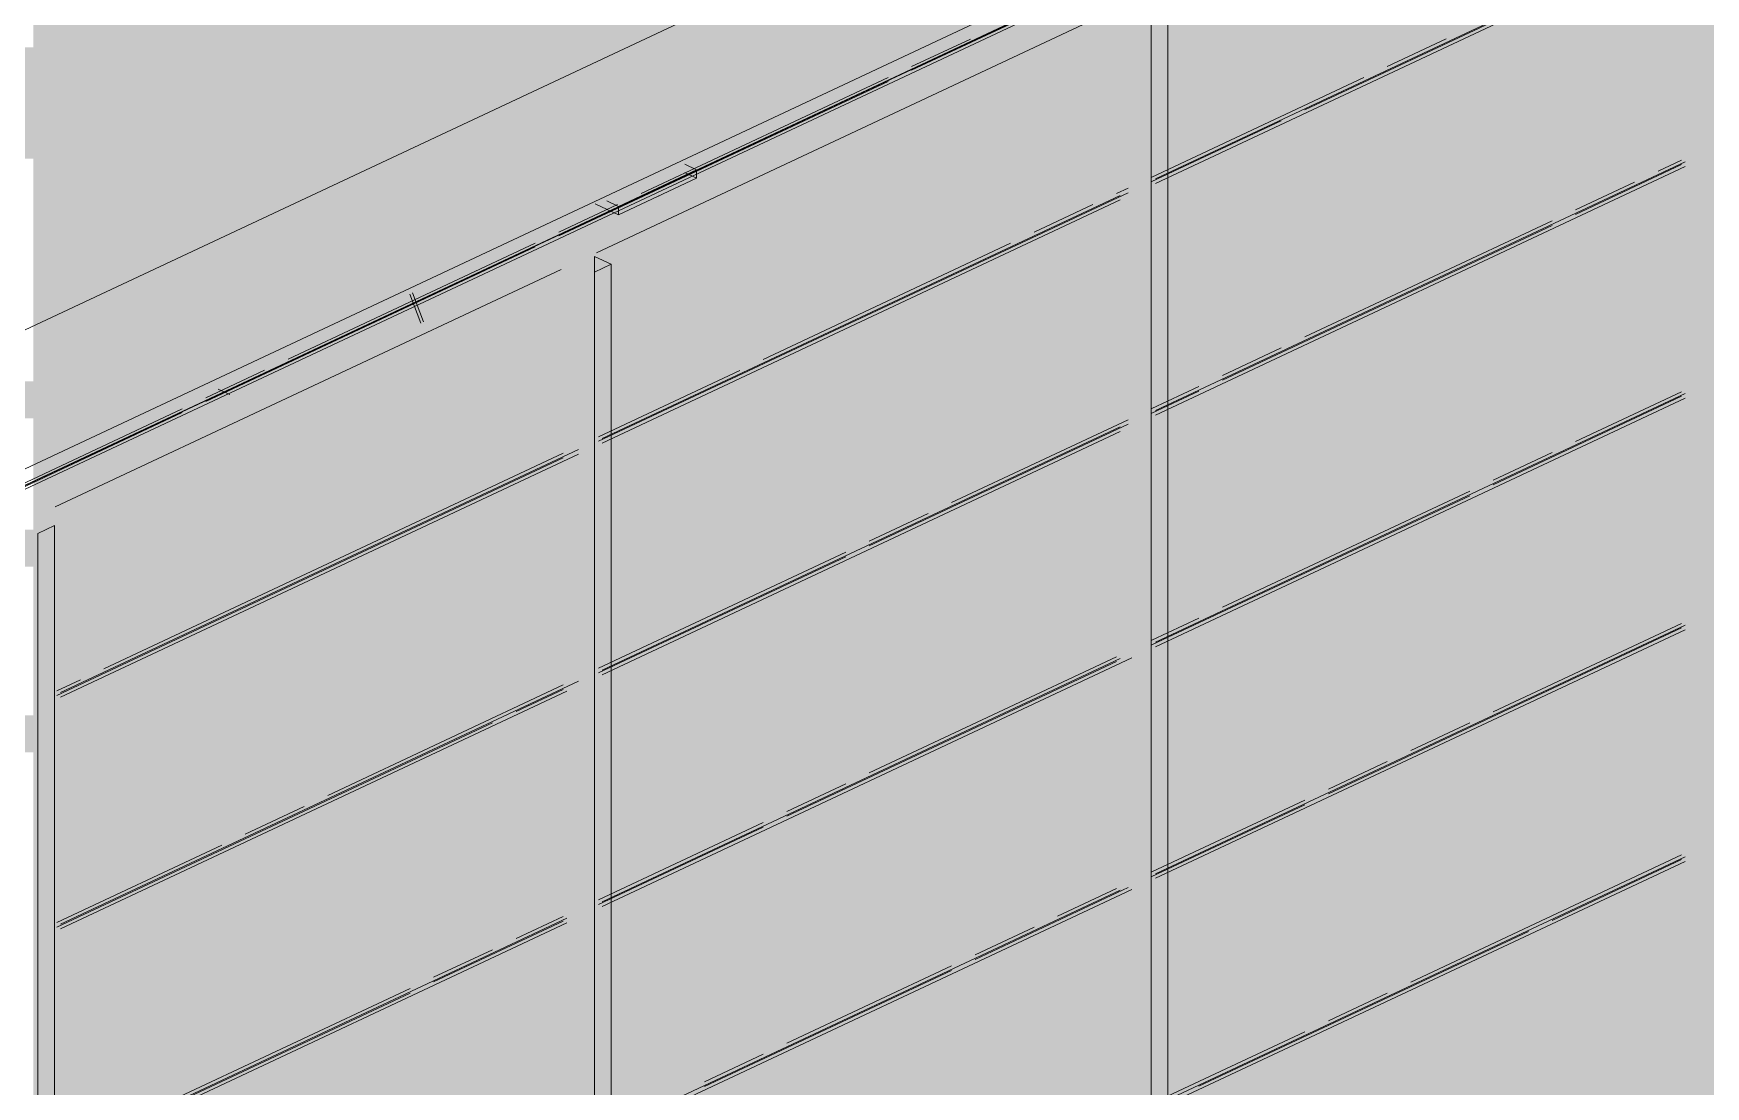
# Model space of a CAD drawing. Header units: millimetres. Extents: x 5 to 1315, y 5 to 292.
# Drawn here: x 1124.16 to 1131.67, y 223.66 to 228.4 of the extents above; entities that cross this region are included whole.
import ezdxf

# ---------------------------------------------------------------- set-up
doc = ezdxf.new("R2010")
doc.units = ezdxf.units.MM
doc.layers.add('EXISTING', color=7, linetype='Continuous')
doc.layers.add('IMAGES', color=7, linetype='Continuous')

# ---------------------------------------------------------------- blocks, each defined once
blk = doc.blocks.new('SHEET_03')
at = {"layer": 'EXISTING', "color": 250, "lineweight": 9}
for p, q in [((219.1266, 224.7204), (254.632, 241.3892)), ((254.632, 240.7647), (219.1266, 224.096)), ((219.3447, 224.1234), (253.6348, 240.2216)), ((219.3447, 224.1067), (253.6348, 240.205)), ((219.1266, 224.096), (240.6299, 234.1911)), ((228.102, 228.2306), (230.7966, 229.4956)), ((229.7723, 229.021), (222.1456, 225.4404)), ((229.1972, 227.7434), (231.5764, 228.8604)), ((229.1972, 227.7226), (231.5764, 228.8396)), ((229.8679, 228.0531), (231.3483, 228.7481)), ((229.0665, 228.5277), (226.6873, 227.4107)), ((229.1782, 211.9168), (229.1782, 228.5684)), ((229.2532, 211.8816), (229.2532, 228.5332)), ((229.1782, 228.4979), (229.1782, 211.8464)), ((228.3662, 228.3712), (228.102, 228.2472)), ((230.5023, 228.3718), (230.238, 228.2477)), ((226.5169, 227.4864), (227.9963, 228.181)), ((227.9963, 228.1976), (226.8868, 227.6767)), ((230.1322, 228.198), (229.1805, 227.7512)), ((229.1805, 227.7304), (229.7621, 228.0035)), ((226.7861, 227.619), (227.1362, 227.7834)), ((227.1362, 227.7834), (227.0833, 227.8082)), ((227.0833, 227.7708), (227.1362, 227.7459)), ((227.1362, 227.7459), (227.1362, 227.7834)), ((229.1972, 226.7027), (231.5764, 227.8197)), ((229.1972, 226.6819), (231.5764, 227.7989)), ((231.0839, 227.5833), (231.5598, 227.8067)), ((231.5598, 227.8275), (231.454, 227.7778)), ((226.6956, 226.5638), (229.0748, 227.6808)), ((227.1362, 227.7459), (226.7861, 227.5816)), ((229.0748, 227.7016), (229.0219, 227.6768)), ((231.3483, 227.7282), (231.0839, 227.6041)), ((226.7811, 227.6271), (226.5169, 227.5031)), ((226.7861, 227.5816), (226.6803, 227.6313)), ((226.7123, 226.5768), (229.0386, 227.6689)), ((226.7123, 226.556), (229.0386, 227.6481)), ((226.7332, 227.6439), (226.7861, 227.619)), ((226.7861, 227.619), (226.7861, 227.5816)), ((226.9545, 227.6606), (226.9678, 227.6669)), ((228.9162, 227.6271), (228.6518, 227.503)), ((229.4978, 226.8386), (230.9782, 227.5336)), ((230.9782, 227.5545), (229.8679, 227.0332)), ((226.4113, 227.4535), (225.3017, 226.9326)), ((228.5461, 227.4534), (227.4358, 226.9321)), ((224.9319, 226.7423), (226.4113, 227.4368)), ((226.7528, 227.3593), (226.6778, 227.3945)), ((226.6778, 210.743), (226.6778, 227.3945)), ((226.5286, 227.3362), (224.2552, 226.2689)), ((226.6778, 227.3241), (226.7528, 227.3593)), ((226.6778, 227.3241), (226.6778, 210.6726)), ((226.7528, 210.7078), (226.7528, 227.3593)), ((225.8612, 227.231), (225.9106, 227.1009)), ((225.8972, 227.0946), (225.8478, 227.2247)), ((229.7621, 226.9836), (229.4978, 226.8594)), ((225.196, 226.883), (224.9319, 226.7589)), ((227.3301, 226.8825), (226.6956, 226.5846)), ((225.0404, 226.7735), (224.9875, 226.7983)), ((229.392, 226.8098), (229.1805, 226.7105)), ((229.1805, 226.6897), (229.392, 226.789)), ((229.1972, 225.662), (231.5764, 226.7789)), ((231.5598, 226.7868), (231.0839, 226.5634)), ((224.8262, 226.7093), (223.7167, 226.1884)), ((229.1972, 225.6412), (231.5764, 226.7581)), ((230.7138, 226.3688), (231.5598, 226.766)), ((223.3468, 225.9981), (224.8262, 226.6927)), ((226.7123, 225.5361), (229.0386, 226.6282)), ((227.9116, 226.094), (229.0748, 226.6401)), ((229.0748, 226.6609), (228.2817, 226.2885)), ((226.7123, 225.5153), (229.0386, 226.6074)), ((224.2635, 225.422), (226.537, 226.4893)), ((224.2802, 225.435), (226.6065, 226.5272)), ((224.2802, 225.4142), (226.6065, 226.5063)), ((226.537, 226.5102), (224.475, 225.5421)), ((230.9782, 226.5137), (230.7138, 226.3896)), ((230.6081, 226.34), (229.4978, 225.8187)), ((229.1805, 225.649), (230.6081, 226.3192)), ((224.1774, 226.1502), (224.2524, 226.1854)), ((224.2524, 209.5339), (224.2524, 226.1854)), ((228.176, 226.2389), (227.9116, 226.1148)), ((224.1774, 226.1502), (224.1774, 209.4987)), ((227.8059, 226.0652), (226.6956, 225.5439)), ((226.6956, 225.5231), (227.8059, 226.0443)), ((229.392, 225.7691), (229.1805, 225.6698)), ((229.1972, 224.6213), (231.5764, 225.7382)), ((231.5598, 225.746), (230.7138, 225.3489)), ((229.1972, 224.6004), (231.5764, 225.7174)), ((229.9736, 224.9806), (231.5598, 225.7252)), ((226.7123, 224.4745), (229.0915, 225.5915)), ((226.7123, 224.4954), (229.0386, 225.5875)), ((229.0219, 225.5953), (227.9116, 225.0741)), ((227.5415, 224.8795), (229.0219, 225.5745)), ((224.3693, 225.4925), (224.2635, 225.4428)), ((224.2802, 224.3943), (226.6065, 225.4864)), ((224.2802, 224.3735), (226.5536, 225.4408)), ((226.537, 225.4694), (225.4796, 224.973)), ((226.3255, 225.3493), (226.537, 225.4486)), ((224.2635, 224.3813), (226.2198, 225.2997)), ((230.6081, 225.2993), (230.3437, 225.1752)), ((230.238, 225.1255), (229.9736, 225.0014)), ((227.8059, 225.0244), (227.5415, 224.9003)), ((225.3738, 224.9234), (225.1095, 224.7993)), ((229.8679, 224.9518), (229.1805, 224.6291)), ((229.1805, 224.6083), (229.8679, 224.9309)), ((227.4358, 224.8507), (226.6956, 224.5032)), ((226.6956, 224.4824), (227.4358, 224.8299)), ((225.0037, 224.7496), (224.2635, 224.4021)), ((229.1972, 223.5805), (231.5764, 224.6975)), ((229.1972, 223.5597), (231.5764, 224.6767)), ((231.5598, 224.7053), (230.3437, 224.1344)), ((230.9782, 224.4115), (231.5598, 224.6845)), ((226.7123, 223.4338), (229.0915, 224.5508)), ((226.7123, 223.4546), (229.0386, 224.5468)), ((228.3875, 224.2359), (229.0748, 224.5586)), ((229.0219, 224.5546), (228.7576, 224.4305)), ((224.2802, 223.3536), (226.5536, 224.4209)), ((224.2802, 223.3327), (226.5536, 224.4001)), ((225.9554, 224.1349), (226.537, 224.4079)), ((226.537, 224.4287), (226.3255, 224.3294)), ((228.6518, 224.3809), (228.3875, 224.2568)), ((229.392, 223.6668), (230.8724, 224.3618)), ((226.2198, 224.2798), (225.9554, 224.1557)), ((227.1714, 223.665), (228.2817, 224.1863)), ((228.2817, 224.2071), (227.5415, 223.8596)), ((224.3693, 223.3902), (225.8497, 224.0852)), ((225.8497, 224.106), (224.7394, 223.5848)), ((230.238, 224.0848), (229.9736, 223.9607)), ((229.8679, 223.911), (229.1805, 223.5884)), ((227.4358, 223.81), (227.1714, 223.6859))]:
    blk.add_line(p, q, dxfattribs=at)
at = {"layer": 'IMAGES', "color": 7}
for points in [[(231.6562, 224.8333), (231.8228, 224.8333), (231.6562, 229.6667), (231.8228, 229.6667)], [(224.1576, 228.3333), (225.8239, 228.3333), (224.1576, 228.5), (225.8239, 228.5)], [(225.8239, 228.3333), (225.9906, 228.3333), (225.8239, 228.5), (225.9906, 228.5)], [(225.9906, 228.3333), (226.1572, 228.3333), (225.9906, 228.5), (226.1572, 228.5)], [(226.1572, 228.3333), (226.8238, 228.3333), (226.1572, 228.5), (226.8238, 228.5)], [(226.8238, 228.3333), (226.9904, 228.3333), (226.8238, 228.5), (226.9904, 228.5)], [(226.9904, 228.3333), (227.4903, 228.3333), (226.9904, 228.5), (227.4903, 228.5)], [(227.4903, 228.3333), (228.1568, 228.3333), (227.4903, 228.5), (228.1568, 228.5)], [(228.1568, 228.3333), (228.3235, 228.3333), (228.1568, 228.5), (228.3235, 228.5)], [(228.3235, 228.3333), (228.4901, 228.3333), (228.3235, 228.5), (228.4901, 228.5)], [(228.4901, 228.3333), (228.99, 228.3333), (228.4901, 228.5), (228.99, 228.5)], [(228.99, 227.6667), (229.1567, 227.6667), (228.99, 228.5), (229.1567, 228.5)], [(229.1567, 226.6667), (229.3233, 226.6667), (229.1567, 228.5), (229.3233, 228.5)], [(229.3233, 228.3333), (230.6564, 228.3333), (229.3233, 228.5), (230.6564, 228.5)], [(230.6564, 228.3333), (231.1563, 228.3333), (230.6564, 228.5), (231.1563, 228.5)], [(231.1563, 228.3333), (231.6562, 228.3333), (231.1563, 228.5), (231.6562, 228.5)], [(223.6577, 228.1667), (225.4907, 228.1667), (223.6577, 228.3333), (225.4907, 228.3333)], [(225.4907, 228.1667), (225.6573, 228.1667), (225.4907, 228.3333), (225.6573, 228.3333)], [(225.6573, 228.1667), (225.8239, 228.1667), (225.6573, 228.3333), (225.8239, 228.3333)], [(225.8239, 228.1667), (226.1572, 228.1667), (225.8239, 228.3333), (226.1572, 228.3333)], [(226.1572, 228.1667), (226.3239, 228.1667), (226.1572, 228.3333), (226.3239, 228.3333)], [(226.3239, 228.1667), (226.4905, 228.1667), (226.3239, 228.3333), (226.4905, 228.3333)], [(226.4905, 228.1667), (226.6571, 228.1667), (226.4905, 228.3333), (226.6571, 228.3333)], [(226.6571, 228.1667), (227.157, 228.1667), (226.6571, 228.3333), (227.157, 228.3333)], [(227.157, 228.1667), (227.8236, 228.1667), (227.157, 228.3333), (227.8236, 228.3333)], [(227.8236, 228.1667), (227.9902, 228.1667), (227.8236, 228.3333), (227.9902, 228.3333)], [(227.9902, 228.1667), (228.1568, 228.1667), (227.9902, 228.3333), (228.1568, 228.3333)], [(228.1568, 228.1667), (228.6568, 228.1667), (228.1568, 228.3333), (228.6568, 228.3333)], [(228.6568, 228.1667), (228.8234, 228.1667), (228.6568, 228.3333), (228.8234, 228.3333)], [(228.8234, 228.1667), (228.99, 228.1667), (228.8234, 228.3333), (228.99, 228.3333)], [(229.3233, 228.1667), (230.1565, 228.1667), (229.3233, 228.3333), (230.1565, 228.3333)], [(230.1565, 228.1667), (230.6564, 228.1667), (230.1565, 228.3333), (230.6564, 228.3333)], [(230.6564, 228.1667), (231.6562, 228.1667), (230.6564, 228.3333), (231.6562, 228.3333)], [(223.3244, 228), (224.6575, 228), (223.3244, 228.1667), (224.6575, 228.1667)], [(224.6575, 228), (224.8241, 228), (224.6575, 228.1667), (224.8241, 228.1667)], [(224.8241, 228), (224.9908, 228), (224.8241, 228.1667), (224.9908, 228.1667)], [(224.9908, 228), (225.1574, 228), (224.9908, 228.1667), (225.1574, 228.1667)], [(225.1574, 228), (225.324, 228), (225.1574, 228.1667), (225.324, 228.1667)], [(225.324, 228), (225.4907, 228), (225.324, 228.1667), (225.4907, 228.1667)], [(225.4907, 228), (225.8239, 228), (225.4907, 228.1667), (225.8239, 228.1667)], [(225.8239, 228), (225.9906, 228), (225.8239, 228.1667), (225.9906, 228.1667)], [(225.9906, 228), (226.1572, 228), (225.9906, 228.1667), (226.1572, 228.1667)], [(226.1572, 228), (226.3239, 228), (226.1572, 228.1667), (226.3239, 228.1667)], [(226.3239, 228), (226.4905, 228), (226.3239, 228.1667), (226.4905, 228.1667)], [(226.4905, 228), (226.6571, 228), (226.4905, 228.1667), (226.6571, 228.1667)], [(226.6571, 228), (226.8238, 228), (226.6571, 228.1667), (226.8238, 228.1667)], [(226.8238, 228), (227.3237, 228), (226.8238, 228.1667), (227.3237, 228.1667)], [(227.3237, 228), (227.4903, 228), (227.3237, 228.1667), (227.4903, 228.1667)], [(227.4903, 228), (227.6569, 228), (227.4903, 228.1667), (227.6569, 228.1667)], [(227.6569, 228), (227.8236, 228), (227.6569, 228.1667), (227.8236, 228.1667)], [(227.8236, 228), (227.9902, 228), (227.8236, 228.1667), (227.9902, 228.1667)], [(227.9902, 228), (228.3235, 228), (227.9902, 228.1667), (228.3235, 228.1667)], [(228.3235, 228), (228.4901, 228), (228.3235, 228.1667), (228.4901, 228.1667)], [(228.4901, 228), (228.99, 228), (228.4901, 228.1667), (228.99, 228.1667)], [(229.3233, 228), (229.8232, 228), (229.3233, 228.1667), (229.8232, 228.1667)], [(229.8232, 228), (230.4897, 228), (229.8232, 228.1667), (230.4897, 228.1667)], [(230.4897, 228), (231.6562, 228), (230.4897, 228.1667), (231.6562, 228.1667)], [(223.1578, 227.8333), (224.3242, 227.8333), (223.1578, 228), (224.3242, 228)], [(224.3242, 227.8333), (224.4909, 227.8333), (224.3242, 228), (224.4909, 228)], [(224.4909, 227.8333), (224.6575, 227.8333), (224.4909, 228), (224.6575, 228)], [(224.6575, 227.8333), (224.8241, 227.8333), (224.6575, 228), (224.8241, 228)], [(224.8241, 227.8333), (224.9908, 227.8333), (224.8241, 228), (224.9908, 228)], [(224.9908, 227.8333), (225.1574, 227.8333), (224.9908, 228), (225.1574, 228)], [(225.1574, 227.8333), (225.4907, 227.8333), (225.1574, 228), (225.4907, 228)], [(225.4907, 227.8333), (225.6573, 227.8333), (225.4907, 228), (225.6573, 228)], [(225.6573, 227.8333), (225.8239, 227.8333), (225.6573, 228), (225.8239, 228)], [(225.8239, 227.8333), (225.9906, 227.8333), (225.8239, 228), (225.9906, 228)], [(225.9906, 227.8333), (226.1572, 227.8333), (225.9906, 228), (226.1572, 228)], [(226.1572, 227.8333), (226.3239, 227.8333), (226.1572, 228), (226.3239, 228)], [(226.3239, 227.8333), (226.4905, 227.8333), (226.3239, 228), (226.4905, 228)], [(226.4905, 227.8333), (226.9904, 227.8333), (226.4905, 228), (226.9904, 228)], [(226.9904, 227.8333), (227.157, 227.8333), (226.9904, 228), (227.157, 228)], [(227.157, 227.8333), (227.3237, 227.8333), (227.157, 228), (227.3237, 228)], [(227.3237, 227.8333), (227.4903, 227.8333), (227.3237, 228), (227.4903, 228)], [(227.4903, 227.8333), (227.6569, 227.8333), (227.4903, 228), (227.6569, 228)], [(227.6569, 227.8333), (228.1568, 227.8333), (227.6569, 228), (228.1568, 228)], [(228.1568, 227.8333), (228.3235, 227.8333), (228.1568, 228), (228.3235, 228)], [(228.3235, 227.8333), (228.99, 227.8333), (228.3235, 228), (228.99, 228)], [(229.3233, 227.8333), (229.4899, 227.8333), (229.3233, 228), (229.4899, 228)], [(229.4899, 227.8333), (229.9898, 227.8333), (229.4899, 228), (229.9898, 228)], [(229.9898, 227.8333), (231.6562, 227.8333), (229.9898, 228), (231.6562, 228)], [(224.1576, 227.6667), (224.3242, 227.6667), (224.1576, 227.8333), (224.3242, 227.8333)], [(224.3242, 227.6667), (224.4909, 227.6667), (224.3242, 227.8333), (224.4909, 227.8333)], [(224.4909, 227.6667), (224.6575, 227.6667), (224.4909, 227.8333), (224.6575, 227.8333)], [(224.6575, 227.6667), (224.8241, 227.6667), (224.6575, 227.8333), (224.8241, 227.8333)], [(224.8241, 227.6667), (225.1574, 227.6667), (224.8241, 227.8333), (225.1574, 227.8333)], [(225.1574, 227.6667), (225.324, 227.6667), (225.1574, 227.8333), (225.324, 227.8333)], [(225.324, 227.6667), (225.4907, 227.6667), (225.324, 227.8333), (225.4907, 227.8333)], [(225.4907, 227.6667), (225.6573, 227.6667), (225.4907, 227.8333), (225.6573, 227.8333)], [(225.6573, 227.6667), (225.9906, 227.6667), (225.6573, 227.8333), (225.9906, 227.8333)], [(225.9906, 227.6667), (226.1572, 227.6667), (225.9906, 227.8333), (226.1572, 227.8333)], [(226.1572, 227.6667), (226.6571, 227.6667), (226.1572, 227.8333), (226.6571, 227.8333)], [(226.6571, 227.6667), (226.8238, 227.6667), (226.6571, 227.8333), (226.8238, 227.8333)], [(226.8238, 227.6667), (226.9904, 227.6667), (226.8238, 227.8333), (226.9904, 227.8333)], [(226.9904, 227.6667), (227.3237, 227.6667), (226.9904, 227.8333), (227.3237, 227.8333)], [(227.3237, 227.6667), (227.8236, 227.6667), (227.3237, 227.8333), (227.8236, 227.8333)], [(227.8236, 227.6667), (228.99, 227.6667), (227.8236, 227.8333), (228.99, 227.8333)], [(229.3233, 227.6667), (229.6566, 227.6667), (229.3233, 227.8333), (229.6566, 227.8333)], [(229.6566, 227.6667), (231.1563, 227.6667), (229.6566, 227.8333), (231.1563, 227.8333)], [(231.1563, 227.6667), (231.6562, 227.6667), (231.1563, 227.8333), (231.6562, 227.8333)], [(224.1576, 227.5), (224.4909, 227.5), (224.1576, 227.6667), (224.4909, 227.6667)], [(224.4909, 227.5), (224.8241, 227.5), (224.4909, 227.6667), (224.8241, 227.6667)], [(224.8241, 227.5), (224.9908, 227.5), (224.8241, 227.6667), (224.9908, 227.6667)], [(224.9908, 227.5), (225.1574, 227.5), (224.9908, 227.6667), (225.1574, 227.6667)], [(225.1574, 227.5), (225.4907, 227.5), (225.1574, 227.6667), (225.4907, 227.6667)], [(225.4907, 227.5), (225.8239, 227.5), (225.4907, 227.6667), (225.8239, 227.6667)], [(225.8239, 227.5), (226.3239, 227.5), (225.8239, 227.6667), (226.3239, 227.6667)], [(226.3239, 227.5), (226.4905, 227.5), (226.3239, 227.6667), (226.4905, 227.6667)], [(226.4905, 227.5), (226.6571, 227.5), (226.4905, 227.6667), (226.6571, 227.6667)], [(226.6571, 227.5), (226.8238, 227.5), (226.6571, 227.6667), (226.8238, 227.6667)], [(226.8238, 227.5), (227.157, 227.5), (226.8238, 227.6667), (227.157, 227.6667)], [(227.157, 227.5), (227.4903, 227.5), (227.157, 227.6667), (227.4903, 227.6667)], [(227.4903, 227.5), (228.6568, 227.5), (227.4903, 227.6667), (228.6568, 227.6667)], [(228.6568, 227.5), (229.1567, 227.5), (228.6568, 227.6667), (229.1567, 227.6667)], [(229.3233, 227.5), (230.823, 227.5), (229.3233, 227.6667), (230.823, 227.6667)], [(230.823, 227.5), (231.6562, 227.5), (230.823, 227.6667), (231.6562, 227.6667)], [(224.1576, 227.3333), (224.3242, 227.3333), (224.1576, 227.5), (224.3242, 227.5)], [(224.3242, 227.3333), (224.4909, 227.3333), (224.3242, 227.5), (224.4909, 227.5)], [(224.4909, 227.3333), (224.6575, 227.3333), (224.4909, 227.5), (224.6575, 227.5)], [(224.6575, 227.3333), (224.8241, 227.3333), (224.6575, 227.5), (224.8241, 227.5)], [(224.8241, 227.3333), (225.1574, 227.3333), (224.8241, 227.5), (225.1574, 227.5)], [(225.1574, 227.3333), (225.4907, 227.3333), (225.1574, 227.5), (225.4907, 227.5)], [(225.4907, 227.3333), (225.8239, 227.3333), (225.4907, 227.5), (225.8239, 227.5)], [(225.8239, 227.3333), (226.1572, 227.3333), (225.8239, 227.5), (226.1572, 227.5)], [(226.1572, 227.3333), (226.3239, 227.3333), (226.1572, 227.5), (226.3239, 227.5)], [(226.3239, 227.3333), (226.6571, 227.3333), (226.3239, 227.5), (226.6571, 227.5)], [(226.6571, 227.3333), (226.8238, 227.3333), (226.6571, 227.5), (226.8238, 227.5)], [(226.8238, 227.3333), (227.157, 227.3333), (226.8238, 227.5), (227.157, 227.5)], [(227.157, 227.3333), (228.3235, 227.3333), (227.157, 227.5), (228.3235, 227.5)], [(228.3235, 227.3333), (229.1567, 227.3333), (228.3235, 227.5), (229.1567, 227.5)], [(229.3233, 227.3333), (230.4897, 227.3333), (229.3233, 227.5), (230.4897, 227.5)], [(230.4897, 227.3333), (231.1563, 227.3333), (230.4897, 227.5), (231.1563, 227.5)], [(231.1563, 227.3333), (231.3229, 227.3333), (231.1563, 227.5), (231.3229, 227.5)], [(231.3229, 227.3333), (231.4896, 227.3333), (231.3229, 227.5), (231.4896, 227.5)], [(231.4896, 227.3333), (231.6562, 227.3333), (231.4896, 227.5), (231.6562, 227.5)], [(224.1576, 227.1667), (224.3242, 227.1667), (224.1576, 227.3333), (224.3242, 227.3333)], [(224.3242, 227.1667), (224.4909, 227.1667), (224.3242, 227.3333), (224.4909, 227.3333)], [(224.4909, 227.1667), (224.8241, 227.1667), (224.4909, 227.3333), (224.8241, 227.3333)], [(224.8241, 227.1667), (225.1574, 227.1667), (224.8241, 227.3333), (225.1574, 227.3333)], [(225.1574, 227.1667), (225.6573, 227.1667), (225.1574, 227.3333), (225.6573, 227.3333)], [(225.6573, 227.1667), (225.8239, 227.1667), (225.6573, 227.3333), (225.8239, 227.3333)], [(225.8239, 227.1667), (225.9906, 227.1667), (225.8239, 227.3333), (225.9906, 227.3333)], [(225.9906, 227.1667), (226.3239, 227.1667), (225.9906, 227.3333), (226.3239, 227.3333)], [(226.3239, 227.1667), (226.4905, 227.1667), (226.3239, 227.3333), (226.4905, 227.3333)], [(226.4905, 227.1667), (226.8238, 227.1667), (226.4905, 227.3333), (226.8238, 227.3333)], [(226.8238, 227.1667), (227.9902, 227.1667), (226.8238, 227.3333), (227.9902, 227.3333)], [(227.9902, 227.1667), (228.6568, 227.1667), (227.9902, 227.3333), (228.6568, 227.3333)], [(228.6568, 227.1667), (228.99, 227.1667), (228.6568, 227.3333), (228.99, 227.3333)], [(228.99, 226.6667), (229.1567, 226.6667), (228.99, 227.3333), (229.1567, 227.3333)], [(229.3233, 227.1667), (230.1565, 227.1667), (229.3233, 227.3333), (230.1565, 227.3333)], [(230.1565, 227.1667), (230.823, 227.1667), (230.1565, 227.3333), (230.823, 227.3333)], [(230.823, 227.1667), (231.6562, 227.1667), (230.823, 227.3333), (231.6562, 227.3333)], [(224.1576, 227), (224.3242, 227), (224.1576, 227.1667), (224.3242, 227.1667)], [(224.3242, 227), (224.4909, 227), (224.3242, 227.1667), (224.4909, 227.1667)], [(224.4909, 227), (224.6575, 227), (224.4909, 227.1667), (224.6575, 227.1667)], [(224.6575, 227), (225.1574, 227), (224.6575, 227.1667), (225.1574, 227.1667)], [(225.1574, 227), (225.4907, 227), (225.1574, 227.1667), (225.4907, 227.1667)], [(225.4907, 227), (225.6573, 227), (225.4907, 227.1667), (225.6573, 227.1667)], [(225.6573, 227), (225.8239, 227), (225.6573, 227.1667), (225.8239, 227.1667)], [(225.8239, 227), (226.1572, 227), (225.8239, 227.1667), (226.1572, 227.1667)], [(226.1572, 227), (226.3239, 227), (226.1572, 227.1667), (226.3239, 227.1667)], [(226.3239, 227), (226.6571, 227), (226.3239, 227.1667), (226.6571, 227.1667)], [(226.6571, 223.3333), (226.8238, 223.3333), (226.6571, 227.1667), (226.8238, 227.1667)], [(226.8238, 227), (227.6569, 227), (226.8238, 227.1667), (227.6569, 227.1667)], [(227.6569, 227), (228.3235, 227), (227.6569, 227.1667), (228.3235, 227.1667)], [(228.3235, 227), (228.99, 227), (228.3235, 227.1667), (228.99, 227.1667)], [(229.3233, 227), (229.9898, 227), (229.3233, 227.1667), (229.9898, 227.1667)], [(229.9898, 227), (230.1565, 227), (229.9898, 227.1667), (230.1565, 227.1667)], [(230.1565, 227), (230.3231, 227), (230.1565, 227.1667), (230.3231, 227.1667)], [(230.3231, 227), (230.4897, 227), (230.3231, 227.1667), (230.4897, 227.1667)], [(230.4897, 227), (231.6562, 227), (230.4897, 227.1667), (231.6562, 227.1667)], [(224.1576, 226.8333), (224.3242, 226.8333), (224.1576, 227), (224.3242, 227)], [(224.3242, 226.8333), (224.8241, 226.8333), (224.3242, 227), (224.8241, 227)], [(224.8241, 226.8333), (225.1574, 226.8333), (224.8241, 227), (225.1574, 227)], [(225.1574, 226.8333), (225.324, 226.8333), (225.1574, 227), (225.324, 227)], [(225.324, 226.8333), (225.8239, 226.8333), (225.324, 227), (225.8239, 227)], [(225.8239, 226.8333), (225.9906, 226.8333), (225.8239, 227), (225.9906, 227)], [(225.9906, 226.8333), (226.4905, 226.8333), (225.9906, 227), (226.4905, 227)], [(226.4905, 226.3333), (226.6571, 226.3333), (226.4905, 227), (226.6571, 227)], [(226.8238, 226.8333), (227.157, 226.8333), (226.8238, 227), (227.157, 227)], [(227.157, 226.8333), (227.9902, 226.8333), (227.157, 227), (227.9902, 227)], [(227.9902, 226.8333), (228.99, 226.8333), (227.9902, 227), (228.99, 227)], [(229.3233, 226.8333), (229.4899, 226.8333), (229.3233, 227), (229.4899, 227)], [(229.4899, 226.8333), (230.1565, 226.8333), (229.4899, 227), (230.1565, 227)], [(230.1565, 226.8333), (231.6562, 226.8333), (230.1565, 227), (231.6562, 227)], [(223.991, 226.6667), (224.4909, 226.6667), (223.991, 226.8333), (224.4909, 226.8333)], [(224.4909, 226.6667), (224.6575, 226.6667), (224.4909, 226.8333), (224.6575, 226.8333)], [(224.6575, 226.6667), (224.8241, 226.6667), (224.6575, 226.8333), (224.8241, 226.8333)], [(224.8241, 226.6667), (224.9908, 226.6667), (224.8241, 226.8333), (224.9908, 226.8333)], [(224.9908, 226.6667), (225.4907, 226.6667), (224.9908, 226.8333), (225.4907, 226.8333)], [(225.4907, 226.6667), (225.6573, 226.6667), (225.4907, 226.8333), (225.6573, 226.8333)], [(225.6573, 226.6667), (226.4905, 226.6667), (225.6573, 226.8333), (226.4905, 226.8333)], [(226.8238, 226.5), (227.157, 226.5), (226.8238, 226.8333), (227.157, 226.8333)], [(227.157, 226.6667), (227.3237, 226.6667), (227.157, 226.8333), (227.3237, 226.8333)], [(227.3237, 226.6667), (227.4903, 226.6667), (227.3237, 226.8333), (227.4903, 226.8333)], [(227.4903, 226.6667), (228.99, 226.6667), (227.4903, 226.8333), (228.99, 226.8333)], [(229.3233, 226.6667), (229.8232, 226.6667), (229.3233, 226.8333), (229.8232, 226.8333)], [(229.8232, 226.6667), (231.4896, 226.6667), (229.8232, 226.8333), (231.4896, 226.8333)], [(231.4896, 226.6667), (231.6562, 226.6667), (231.4896, 226.8333), (231.6562, 226.8333)], [(224.1576, 226.5), (224.3242, 226.5), (224.1576, 226.6667), (224.3242, 226.6667)], [(224.3242, 226.5), (224.4909, 226.5), (224.3242, 226.6667), (224.4909, 226.6667)], [(224.4909, 226.5), (224.6575, 226.5), (224.4909, 226.6667), (224.6575, 226.6667)], [(224.6575, 226.5), (224.8241, 226.5), (224.6575, 226.6667), (224.8241, 226.6667)], [(224.8241, 226.5), (225.1574, 226.5), (224.8241, 226.6667), (225.1574, 226.6667)], [(225.1574, 226.5), (225.324, 226.5), (225.1574, 226.6667), (225.324, 226.6667)], [(225.324, 226.5), (226.4905, 226.5), (225.324, 226.6667), (226.4905, 226.6667)], [(227.157, 226.5), (228.8234, 226.5), (227.157, 226.6667), (228.8234, 226.6667)], [(228.8234, 226.5), (228.99, 226.5), (228.8234, 226.6667), (228.99, 226.6667)], [(228.99, 226.5), (229.3233, 226.5), (228.99, 226.6667), (229.3233, 226.6667)], [(229.3233, 226.5), (231.1563, 226.5), (229.3233, 226.6667), (231.1563, 226.6667)], [(231.1563, 226.5), (231.6562, 226.5), (231.1563, 226.6667), (231.6562, 226.6667)], [(224.1576, 226.3333), (224.3242, 226.3333), (224.1576, 226.5), (224.3242, 226.5)], [(224.3242, 226.3333), (224.4909, 226.3333), (224.3242, 226.5), (224.4909, 226.5)], [(224.4909, 226.3333), (224.8241, 226.3333), (224.4909, 226.5), (224.8241, 226.5)], [(224.8241, 226.3333), (226.3239, 226.3333), (224.8241, 226.5), (226.3239, 226.5)], [(226.3239, 226.3333), (226.4905, 226.3333), (226.3239, 226.5), (226.4905, 226.5)], [(226.8238, 226.3333), (228.4901, 226.3333), (226.8238, 226.5), (228.4901, 226.5)], [(228.4901, 226.3333), (229.1567, 226.3333), (228.4901, 226.5), (229.1567, 226.5)], [(229.1567, 214.1667), (229.3233, 214.1667), (229.1567, 226.5), (229.3233, 226.5)], [(229.3233, 226.3333), (230.6564, 226.3333), (229.3233, 226.5), (230.6564, 226.5)], [(230.6564, 226.3333), (231.3229, 226.3333), (230.6564, 226.5), (231.3229, 226.5)], [(231.3229, 226.3333), (231.6562, 226.3333), (231.3229, 226.5), (231.6562, 226.5)], [(224.1576, 226.1667), (224.6575, 226.1667), (224.1576, 226.3333), (224.6575, 226.3333)], [(224.6575, 226.1667), (225.8239, 226.1667), (224.6575, 226.3333), (225.8239, 226.3333)], [(225.8239, 226.1667), (226.6571, 226.1667), (225.8239, 226.3333), (226.6571, 226.3333)], [(226.8238, 226.1667), (227.9902, 226.1667), (226.8238, 226.3333), (227.9902, 226.3333)], [(227.9902, 226.1667), (228.8234, 226.1667), (227.9902, 226.3333), (228.8234, 226.3333)], [(228.8234, 226.1667), (228.99, 226.1667), (228.8234, 226.3333), (228.99, 226.3333)], [(228.99, 225.6667), (229.1567, 225.6667), (228.99, 226.3333), (229.1567, 226.3333)], [(229.3233, 226.1667), (230.3231, 226.1667), (229.3233, 226.3333), (230.3231, 226.3333)], [(230.3231, 226.1667), (230.823, 226.1667), (230.3231, 226.3333), (230.823, 226.3333)], [(230.823, 226.1667), (231.6562, 226.1667), (230.823, 226.3333), (231.6562, 226.3333)], [(223.8243, 226), (224.3242, 226), (223.8243, 226.1667), (224.3242, 226.1667)], [(224.3242, 225.6667), (224.4909, 225.6667), (224.3242, 226.1667), (224.4909, 226.1667)], [(224.4909, 226), (225.4907, 226), (224.4909, 226.1667), (225.4907, 226.1667)], [(225.4907, 226), (225.6573, 226), (225.4907, 226.1667), (225.6573, 226.1667)], [(225.6573, 226), (225.8239, 226), (225.6573, 226.1667), (225.8239, 226.1667)], [(225.8239, 226), (226.1572, 226), (225.8239, 226.1667), (226.1572, 226.1667)], [(226.1572, 226), (226.4905, 226), (226.1572, 226.1667), (226.4905, 226.1667)], [(226.4905, 225.5), (226.6571, 225.5), (226.4905, 226.1667), (226.6571, 226.1667)], [(226.8238, 226), (227.6569, 226), (226.8238, 226.1667), (227.6569, 226.1667)], [(227.6569, 226), (228.4901, 226), (227.6569, 226.1667), (228.4901, 226.1667)], [(228.4901, 226), (228.99, 226), (228.4901, 226.1667), (228.99, 226.1667)], [(229.3233, 226), (229.9898, 226), (229.3233, 226.1667), (229.9898, 226.1667)], [(229.9898, 226), (230.4897, 226), (229.9898, 226.1667), (230.4897, 226.1667)], [(230.4897, 226), (231.6562, 226), (230.4897, 226.1667), (231.6562, 226.1667)], [(224.1576, 225.3333), (224.3242, 225.3333), (224.1576, 226), (224.3242, 226)], [(224.4909, 225.8333), (225.1574, 225.8333), (224.4909, 226), (225.1574, 226)], [(225.1574, 225.8333), (225.8239, 225.8333), (225.1574, 226), (225.8239, 226)], [(225.8239, 225.8333), (226.4905, 225.8333), (225.8239, 226), (226.4905, 226)], [(226.8238, 225.8333), (227.4903, 225.8333), (226.8238, 226), (227.4903, 226)], [(227.4903, 225.8333), (227.9902, 225.8333), (227.4903, 226), (227.9902, 226)], [(227.9902, 225.8333), (228.99, 225.8333), (227.9902, 226), (228.99, 226)], [(229.3233, 225.8333), (229.6566, 225.8333), (229.3233, 226), (229.6566, 226)], [(229.6566, 225.8333), (230.1565, 225.8333), (229.6566, 226), (230.1565, 226)], [(230.1565, 225.8333), (231.6562, 225.8333), (230.1565, 226), (231.6562, 226)], [(224.4909, 225.6667), (224.6575, 225.6667), (224.4909, 225.8333), (224.6575, 225.8333)], [(224.6575, 225.6667), (225.324, 225.6667), (224.6575, 225.8333), (225.324, 225.8333)], [(225.324, 225.6667), (226.4905, 225.6667), (225.324, 225.8333), (226.4905, 225.8333)], [(226.8238, 225.6667), (226.9904, 225.6667), (226.8238, 225.8333), (226.9904, 225.8333)], [(226.9904, 225.6667), (227.6569, 225.6667), (226.9904, 225.8333), (227.6569, 225.8333)], [(227.6569, 225.6667), (228.99, 225.6667), (227.6569, 225.8333), (228.99, 225.8333)], [(229.3233, 225.6667), (229.8232, 225.6667), (229.3233, 225.8333), (229.8232, 225.8333)], [(229.8232, 225.6667), (231.4896, 225.6667), (229.8232, 225.8333), (231.4896, 225.8333)], [(231.4896, 225.6667), (231.6562, 225.6667), (231.4896, 225.8333), (231.6562, 225.8333)], [(224.3242, 225.5), (224.9908, 225.5), (224.3242, 225.6667), (224.9908, 225.6667)], [(224.9908, 225.5), (226.4905, 225.5), (224.9908, 225.6667), (226.4905, 225.6667)], [(226.8238, 225.5), (227.3237, 225.5), (226.8238, 225.6667), (227.3237, 225.6667)], [(227.3237, 225.5), (228.8234, 225.5), (227.3237, 225.6667), (228.8234, 225.6667)], [(228.8234, 225.5), (229.1567, 225.5), (228.8234, 225.6667), (229.1567, 225.6667)], [(229.3233, 225.5), (229.4899, 225.5), (229.3233, 225.6667), (229.4899, 225.6667)], [(229.4899, 225.5), (231.1563, 225.5), (229.4899, 225.6667), (231.1563, 225.6667)], [(231.1563, 225.5), (231.6562, 225.5), (231.1563, 225.6667), (231.6562, 225.6667)], [(224.3242, 225.3333), (224.8241, 225.3333), (224.3242, 225.5), (224.8241, 225.5)], [(224.8241, 225.3333), (226.3239, 225.3333), (224.8241, 225.5), (226.3239, 225.5)], [(226.3239, 225.3333), (226.6571, 225.3333), (226.3239, 225.5), (226.6571, 225.5)], [(226.8238, 225.3333), (226.9904, 225.3333), (226.8238, 225.5), (226.9904, 225.5)], [(226.9904, 225.3333), (228.4901, 225.3333), (226.9904, 225.5), (228.4901, 225.5)], [(228.4901, 225.3333), (229.1567, 225.3333), (228.4901, 225.5), (229.1567, 225.5)], [(229.3233, 225.3333), (230.823, 225.3333), (229.3233, 225.5), (230.823, 225.5)], [(230.823, 225.3333), (231.3229, 225.3333), (230.823, 225.5), (231.3229, 225.5)], [(231.3229, 225.3333), (231.6562, 225.3333), (231.3229, 225.5), (231.6562, 225.5)], [(223.991, 225.1667), (224.3242, 225.1667), (223.991, 225.3333), (224.3242, 225.3333)], [(224.3242, 224.6667), (224.4909, 224.6667), (224.3242, 225.3333), (224.4909, 225.3333)], [(224.4909, 225.1667), (225.9906, 225.1667), (224.4909, 225.3333), (225.9906, 225.3333)], [(225.9906, 225.1667), (226.6571, 225.1667), (225.9906, 225.3333), (226.6571, 225.3333)], [(226.8238, 225.1667), (228.3235, 225.1667), (226.8238, 225.3333), (228.3235, 225.3333)], [(228.3235, 225.1667), (228.8234, 225.1667), (228.3235, 225.3333), (228.8234, 225.3333)], [(228.8234, 225.1667), (228.99, 225.1667), (228.8234, 225.3333), (228.99, 225.3333)], [(228.99, 224.3333), (229.1567, 224.3333), (228.99, 225.3333), (229.1567, 225.3333)], [(229.3233, 225.1667), (230.3231, 225.1667), (229.3233, 225.3333), (230.3231, 225.3333)], [(230.3231, 225.1667), (230.9896, 225.1667), (230.3231, 225.3333), (230.9896, 225.3333)], [(230.9896, 225.1667), (231.6562, 225.1667), (230.9896, 225.3333), (231.6562, 225.3333)], [(224.1576, 222.3333), (224.3242, 222.3333), (224.1576, 225.1667), (224.3242, 225.1667)], [(224.4909, 225), (225.6573, 225), (224.4909, 225.1667), (225.6573, 225.1667)], [(225.6573, 225), (226.1572, 225), (225.6573, 225.1667), (226.1572, 225.1667)], [(226.1572, 225), (226.4905, 225), (226.1572, 225.1667), (226.4905, 225.1667)], [(226.4905, 224.3333), (226.6571, 224.3333), (226.4905, 225.1667), (226.6571, 225.1667)], [(226.8238, 225), (227.8236, 225), (226.8238, 225.1667), (227.8236, 225.1667)], [(227.8236, 225), (228.4901, 225), (227.8236, 225.1667), (228.4901, 225.1667)], [(228.4901, 225), (228.99, 225), (228.4901, 225.1667), (228.99, 225.1667)], [(229.3233, 225), (229.9898, 225), (229.3233, 225.1667), (229.9898, 225.1667)], [(229.9898, 225), (230.6564, 225), (229.9898, 225.1667), (230.6564, 225.1667)], [(230.6564, 225), (231.6562, 225), (230.6564, 225.1667), (231.6562, 225.1667)], [(224.4909, 224.8333), (225.324, 224.8333), (224.4909, 225), (225.324, 225)], [(225.324, 224.8333), (225.8239, 224.8333), (225.324, 225), (225.8239, 225)], [(225.8239, 224.8333), (226.4905, 224.8333), (225.8239, 225), (226.4905, 225)], [(226.8238, 224.8333), (227.4903, 224.8333), (226.8238, 225), (227.4903, 225)], [(227.4903, 224.8333), (228.1568, 224.8333), (227.4903, 225), (228.1568, 225)], [(228.1568, 224.8333), (228.99, 224.8333), (228.1568, 225), (228.99, 225)], [(229.3233, 224.8333), (229.6566, 224.8333), (229.3233, 225), (229.6566, 225)], [(229.6566, 224.8333), (230.3231, 224.8333), (229.6566, 225), (230.3231, 225)], [(230.3231, 224.8333), (231.6562, 224.8333), (230.3231, 225), (231.6562, 225)], [(224.4909, 224.6667), (224.8241, 224.6667), (224.4909, 224.8333), (224.8241, 224.8333)], [(224.8241, 224.6667), (225.4907, 224.6667), (224.8241, 224.8333), (225.4907, 224.8333)], [(225.4907, 224.6667), (226.4905, 224.6667), (225.4907, 224.8333), (226.4905, 224.8333)], [(226.8238, 224.6667), (227.157, 224.6667), (226.8238, 224.8333), (227.157, 224.8333)], [(227.157, 224.6667), (227.6569, 224.6667), (227.157, 224.8333), (227.6569, 224.8333)], [(227.6569, 224.6667), (228.99, 224.6667), (227.6569, 224.8333), (228.99, 224.8333)], [(229.3233, 224.6667), (229.9898, 224.6667), (229.3233, 224.8333), (229.9898, 224.8333)], [(229.9898, 224.6667), (231.4896, 224.6667), (229.9898, 224.8333), (231.4896, 224.8333)], [(231.4896, 224.6667), (231.6562, 224.6667), (231.4896, 224.8333), (231.6562, 224.8333)], [(231.6562, 224.6667), (231.9895, 224.6667), (231.6562, 224.8333), (231.9895, 224.8333)], [(224.3242, 224.5), (225.1574, 224.5), (224.3242, 224.6667), (225.1574, 224.6667)], [(225.1574, 224.5), (226.4905, 224.5), (225.1574, 224.6667), (226.4905, 224.6667)], [(226.8238, 224.5), (227.3237, 224.5), (226.8238, 224.6667), (227.3237, 224.6667)], [(227.3237, 224.5), (228.99, 224.5), (227.3237, 224.6667), (228.99, 224.6667)], [(229.3233, 224.5), (229.6566, 224.5), (229.3233, 224.6667), (229.6566, 224.6667)], [(229.6566, 224.5), (231.1563, 224.5), (229.6566, 224.6667), (231.1563, 224.6667)], [(231.1563, 224.5), (231.6562, 224.5), (231.1563, 224.6667), (231.6562, 224.6667)], [(231.6562, 218.6667), (231.8228, 218.6667), (231.6562, 224.6667), (231.8228, 224.6667)], [(224.3242, 224.3333), (224.8241, 224.3333), (224.3242, 224.5), (224.8241, 224.5)], [(224.8241, 224.3333), (226.4905, 224.3333), (224.8241, 224.5), (226.4905, 224.5)], [(226.8238, 224.3333), (226.9904, 224.3333), (226.8238, 224.5), (226.9904, 224.5)], [(226.9904, 224.3333), (228.6568, 224.3333), (226.9904, 224.5), (228.6568, 224.5)], [(228.6568, 224.3333), (228.8234, 224.3333), (228.6568, 224.5), (228.8234, 224.5)], [(228.8234, 224.3333), (228.99, 224.3333), (228.8234, 224.5), (228.99, 224.5)], [(229.3233, 224.3333), (230.823, 224.3333), (229.3233, 224.5), (230.823, 224.5)], [(230.823, 224.3333), (231.4896, 224.3333), (230.823, 224.5), (231.4896, 224.5)], [(231.4896, 224.3333), (231.6562, 224.3333), (231.4896, 224.5), (231.6562, 224.5)], [(224.3242, 223.5), (224.4909, 223.5), (224.3242, 224.3333), (224.4909, 224.3333)], [(224.4909, 224.1667), (225.9906, 224.1667), (224.4909, 224.3333), (225.9906, 224.3333)], [(225.9906, 224.1667), (226.6571, 224.1667), (225.9906, 224.3333), (226.6571, 224.3333)], [(226.8238, 224.1667), (228.1568, 224.1667), (226.8238, 224.3333), (228.1568, 224.3333)], [(228.1568, 224.1667), (229.1567, 224.1667), (228.1568, 224.3333), (229.1567, 224.3333)], [(229.3233, 224.1667), (230.4897, 224.1667), (229.3233, 224.3333), (230.4897, 224.3333)], [(230.4897, 224.1667), (230.9896, 224.1667), (230.4897, 224.3333), (230.9896, 224.3333)], [(230.9896, 224.1667), (231.6562, 224.1667), (230.9896, 224.3333), (231.6562, 224.3333)], [(224.4909, 224), (225.6573, 224), (224.4909, 224.1667), (225.6573, 224.1667)], [(225.6573, 224), (226.3239, 224), (225.6573, 224.1667), (226.3239, 224.1667)], [(226.3239, 224), (226.4905, 224), (226.3239, 224.1667), (226.4905, 224.1667)], [(226.4905, 223.3333), (226.6571, 223.3333), (226.4905, 224.1667), (226.6571, 224.1667)], [(226.8238, 224), (227.9902, 224), (226.8238, 224.1667), (227.9902, 224.1667)], [(227.9902, 224), (228.4901, 224), (227.9902, 224.1667), (228.4901, 224.1667)], [(228.4901, 224), (228.99, 224), (228.4901, 224.1667), (228.99, 224.1667)], [(228.99, 223.5), (229.1567, 223.5), (228.99, 224.1667), (229.1567, 224.1667)], [(229.3233, 224), (230.1565, 224), (229.3233, 224.1667), (230.1565, 224.1667)], [(230.1565, 224), (230.6564, 224), (230.1565, 224.1667), (230.6564, 224.1667)], [(230.6564, 224), (231.6562, 224), (230.6564, 224.1667), (231.6562, 224.1667)], [(224.4909, 223.8333), (225.324, 223.8333), (224.4909, 224), (225.324, 224)], [(225.324, 223.8333), (225.9906, 223.8333), (225.324, 224), (225.9906, 224)], [(225.9906, 223.8333), (226.4905, 223.8333), (225.9906, 224), (226.4905, 224)], [(226.8238, 223.8333), (227.6569, 223.8333), (226.8238, 224), (227.6569, 224)], [(227.6569, 223.8333), (228.1568, 223.8333), (227.6569, 224), (228.1568, 224)], [(228.1568, 223.8333), (228.99, 223.8333), (228.1568, 224), (228.99, 224)], [(229.3233, 223.8333), (229.6566, 223.8333), (229.3233, 224), (229.6566, 224)], [(229.6566, 223.8333), (230.4897, 223.8333), (229.6566, 224), (230.4897, 224)], [(230.4897, 223.8333), (231.6562, 223.8333), (230.4897, 224), (231.6562, 224)], [(224.4909, 223.6667), (224.9908, 223.6667), (224.4909, 223.8333), (224.9908, 223.8333)], [(224.9908, 223.6667), (225.6573, 223.6667), (224.9908, 223.8333), (225.6573, 223.8333)], [(225.6573, 223.6667), (226.4905, 223.6667), (225.6573, 223.8333), (226.4905, 223.8333)], [(226.8238, 223.6667), (227.157, 223.6667), (226.8238, 223.8333), (227.157, 223.8333)], [(227.157, 223.6667), (227.8236, 223.6667), (227.157, 223.8333), (227.8236, 223.8333)], [(227.8236, 223.6667), (228.99, 223.6667), (227.8236, 223.8333), (228.99, 223.8333)], [(229.3233, 223.6667), (230.1565, 223.6667), (229.3233, 223.8333), (230.1565, 223.8333)], [(230.1565, 223.6667), (231.4896, 223.6667), (230.1565, 223.8333), (231.4896, 223.8333)], [(231.4896, 223.6667), (231.6562, 223.6667), (231.4896, 223.8333), (231.6562, 223.8333)], [(224.4909, 223.5), (224.6575, 223.5), (224.4909, 223.6667), (224.6575, 223.6667)], [(224.6575, 223.5), (225.324, 223.5), (224.6575, 223.6667), (225.324, 223.6667)], [(225.324, 223.5), (226.4905, 223.5), (225.324, 223.6667), (226.4905, 223.6667)], [(226.8238, 223.5), (227.4903, 223.5), (226.8238, 223.6667), (227.4903, 223.6667)], [(227.4903, 223.5), (228.99, 223.5), (227.4903, 223.6667), (228.99, 223.6667)], [(229.3233, 223.5), (229.6566, 223.5), (229.3233, 223.6667), (229.6566, 223.6667)], [(229.6566, 223.5), (231.3229, 223.5), (229.6566, 223.6667), (231.3229, 223.6667)], [(231.3229, 223.5), (231.6562, 223.5), (231.3229, 223.6667), (231.6562, 223.6667)]]:
    blk.add_solid(points, dxfattribs=at)

msp = doc.modelspace()

# ---------------------------------------------------------------- block references
msp.add_blockref('SHEET_03', (900, 0))

doc.saveas('drawing.dxf')
